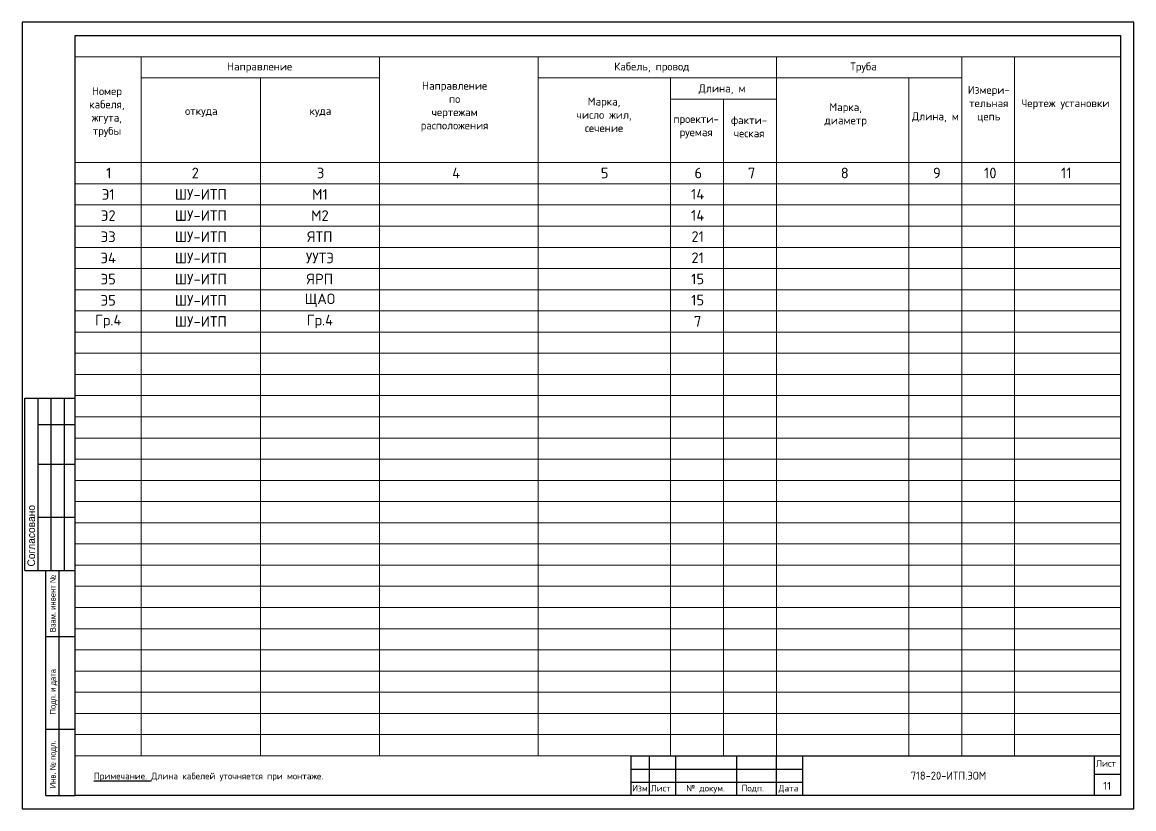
# Model space of a CAD drawing. Header units: millimetres. Extents: x 1606 to 7674, y 609 to 4159.
# Drawn here: x 5744.9 to 6164.9, y 1933.8 to 2230.8 of the extents above; entities that cross this region are included whole.
import ezdxf

# ---------------------------------------------------------------- set-up
doc = ezdxf.new("R2010")
doc.units = ezdxf.units.MM
doc.linetypes.add('K5LT_BASIC', pattern=[0])
doc.layers.add('24VDC', color=7, linetype='Continuous')
doc.layers.add('Штамп', color=7, linetype='Continuous')
doc.layers.add('Рамка', color=7, linetype='Continuous', lineweight=50)
doc.styles.add('isoupeur', font='isocpeur.ttf', dxfattribs={"oblique": 15})

msp = doc.modelspace()

# ---------------------------------------------------------------- linework, layer by layer
at = {"color": 7, "linetype": 'K5LT_BASIC', "lineweight": 25}
for p, q in [((5974.88909, 1953.8238), (6159.88909, 1953.8238)), ((6149.88909, 1953.8238), (6149.88909, 1938.8238)), ((5974.88909, 1948.8238), (6039.88909, 1948.8238)), ((6149.88909, 1946.8238), (6159.88909, 1946.8238)), ((5974.88909, 1943.8238), (5981.88909, 1943.8238)), ((5981.88909, 1943.8238), (5991.88909, 1943.8238)), ((5991.88909, 1943.8238), (6014.88909, 1943.8238)), ((6014.88909, 1943.8238), (6029.88909, 1943.8238)), ((6029.88909, 1943.8238), (6039.88909, 1943.8238))]:
    msp.add_line(p, q, dxfattribs=at)
at = {"layer": '24VDC', "color": 1, "lineweight": 20}
for p, q in [((5764.88909, 2225.8238), (5789.88909, 2225.8238)), ((5764.88909, 2225.8238), (5764.88909, 2185.8238)), ((5789.88909, 2225.8238), (5834.88909, 2225.8238)), ((5834.88909, 2225.8238), (5879.88909, 2225.8238)), ((5879.88909, 2225.8238), (5939.88909, 2225.8238)), ((5939.88909, 2225.8238), (5989.88909, 2225.8238)), ((5989.88909, 2225.8238), (6009.88909, 2225.8238)), ((6009.88909, 2225.8238), (6029.88909, 2225.8238)), ((6029.88909, 2225.8238), (6079.88909, 2225.8238)), ((6079.88909, 2225.8238), (6099.88909, 2225.8238)), ((6099.88909, 2225.8238), (6119.88909, 2225.8238)), ((6119.88909, 2225.8238), (6159.88909, 2225.8238)), ((6159.88909, 2225.8238), (6159.88909, 2185.8238)), ((5764.86953, 2217.82386), (6159.86953, 2217.82386)), ((5789.86953, 2217.82386), (5789.86953, 1953.82386)), ((5879.86953, 2217.82386), (5879.86953, 1953.82386)), ((5939.86953, 2217.82386), (5939.86953, 1953.82386)), ((6029.86953, 2217.82386), (6029.86953, 1953.82386)), ((6099.86953, 2217.82386), (6099.86953, 1953.82386)), ((6119.86953, 2217.82386), (6119.86953, 1953.82386)), ((5789.86953, 2209.82386), (5879.86953, 2209.82386)), ((5834.86953, 2209.82386), (5834.86953, 1953.82386)), ((5939.86953, 2209.82386), (6099.86953, 2209.82386)), ((5989.86953, 2209.82386), (5989.86953, 1953.82386)), ((6079.86953, 2209.82386), (6079.86953, 1953.82386)), ((5989.86953, 2201.82386), (6029.86953, 2201.82386)), ((6009.86953, 2201.82386), (6009.86953, 1953.82386)), ((5764.86953, 2177.82386), (6159.86953, 2177.82386)), ((5764.86953, 2169.82386), (6159.86953, 2169.82386)), ((5764.86953, 2161.82386), (6159.86953, 2161.82386)), ((5764.86953, 2153.82386), (6159.86953, 2153.82386)), ((5764.86953, 2145.82386), (6159.86953, 2145.82386)), ((5764.86953, 2137.82386), (6159.86953, 2137.82386)), ((5764.86953, 2129.82386), (6159.86953, 2129.82386)), ((5764.86953, 2121.82386), (6159.86953, 2121.82386)), ((5764.86953, 2113.82386), (6159.86953, 2113.82386)), ((5764.86953, 2105.82386), (6159.86953, 2105.82386)), ((5764.86953, 2097.82386), (6159.86953, 2097.82386)), ((5764.86953, 2089.82386), (6159.86953, 2089.82386)), ((5764.86953, 2081.82386), (6159.86953, 2081.82386)), ((5764.86953, 2073.82386), (6159.86953, 2073.82386)), ((5764.86953, 2065.82386), (6159.86953, 2065.82386)), ((5764.86953, 2057.82386), (6159.86953, 2057.82386)), ((5764.86953, 2049.82386), (6159.86953, 2049.82386)), ((5764.86953, 2041.82386), (6159.86953, 2041.82386)), ((5764.86953, 2033.82386), (6159.86953, 2033.82386)), ((5764.86953, 2025.82386), (6159.86953, 2025.82386)), ((5764.86953, 2017.82386), (6159.86953, 2017.82386)), ((5764.86953, 2009.82386), (6159.86953, 2009.82386)), ((5764.86953, 2001.82386), (6159.86953, 2001.82386)), ((5764.86953, 1993.82386), (6159.86953, 1993.82386)), ((5764.86953, 1985.82386), (6159.86953, 1985.82386)), ((5764.86953, 1977.82386), (6159.86953, 1977.82386)), ((5764.86953, 1969.82386), (6159.86953, 1969.82386)), ((5764.86953, 1961.82386), (6159.86953, 1961.82386)), ((5764.86953, 1953.82386), (6159.86953, 1953.82386))]:
    msp.add_line(p, q, dxfattribs=at)
at = {"layer": 'Рамка', "color": 7, "linetype": 'K5LT_BASIC', "lineweight": 25}
for p, q in [((5745.8574, 2023.8238), (5745.8574, 2088.8238)), ((5745.8574, 2088.8238), (5764.88909, 2088.8238)), ((5750.8574, 2023.8238), (5750.8574, 2088.8238)), ((5755.8574, 2023.8238), (5755.8574, 2088.8238)), ((5760.8574, 2023.8238), (5760.8574, 2088.8238)), ((5764.88909, 2078.8238), (5750.8574, 2078.8238)), ((5764.88909, 2063.8238), (5750.8574, 2063.8238)), ((5764.88909, 2043.8238), (5750.8574, 2043.8238)), ((5745.8574, 2023.8238), (5764.88909, 2023.8238)), ((5753.8574, 2023.8238), (5764.88909, 2023.8238)), ((5753.8574, 1938.8238), (5753.8574, 2023.8238)), ((5758.8574, 1938.8238), (5758.8574, 2023.8238)), ((5753.8574, 1998.8238), (5764.88909, 1998.8238)), ((5753.8574, 1963.8238), (5764.88909, 1963.8238)), ((5753.8574, 1938.8238), (5764.88909, 1938.8238))]:
    msp.add_line(p, q, dxfattribs=at)
at = {"layer": 'Рамка', "color": 7, "lineweight": 25, "ltscale": 100}
for points in [[(5744.88909, 1933.8238), (6164.88909, 1933.8238), (6164.88909, 2230.8238), (5744.88909, 2230.8238), (5744.88909, 1933.8238)], [(5764.88909, 1938.8238), (5764.88909, 2225.8238), (6159.88909, 2225.8238), (6159.88909, 1938.8238), (5764.88909, 1938.8238)]]:
    msp.add_lwpolyline(points, dxfattribs=at)
at = {"layer": 'Штамп', "color": 7, "linetype": 'K5LT_BASIC'}
for p, q in [((5974.88909, 1953.8238), (5974.88909, 1938.8238)), ((5981.88909, 1938.8238), (5981.88909, 1953.8238)), ((5991.88909, 1938.8238), (5991.88909, 1953.8238)), ((6014.88909, 1938.8238), (6014.88909, 1953.8238)), ((6029.88909, 1938.8238), (6029.88909, 1953.8238)), ((6039.88909, 1938.8238), (6039.88909, 1953.8238))]:
    msp.add_line(p, q, dxfattribs=at)

# ---------------------------------------------------------------- texts
at = {"color": 7, "linetype": 'K5LT_BASIC', "lineweight": 25}
for s, insert, char_height, width, attachment_point in [('{\\fISOCPEUR|b0|i0|c204|p34;Э1}', (5777.36953, 2165.82386), 4, 25, 5), ('{\\fISOCPEUR|b0|i0|c204|p34;ШУ-ИТП}', (5812.36953, 2165.82386), 4, 45, 5), ('{\\fISOCPEUR|b0|i0|c204|p34;М1}', (5857.35975, 2165.82386), 4, 45.0195616, 5), ('{\\fISOCPEUR|b0|i0|c204|p34;Э\\fISOCPEUR|b0|i0|c0|p34;2}', (5777.36953, 2157.82386), 4, 25, 5), ('{\\fISOCPEUR|b0|i0|c204|p34;ШУ-ИТП}', (5812.36953, 2157.82386), 4, 45, 5), ('{\\fISOCPEUR|b0|i0|c204|p34;М\\fISOCPEUR|b0|i0|c0|p34;2}', (5857.35975, 2157.82386), 4, 45.0195616, 5), ('{\\fISOCPEUR|b0|i0|c204|p34;Э\\fISOCPEUR|b0|i0|c0|p34;3}', (5777.36953, 2149.82386), 4, 25, 5), ('{\\fISOCPEUR|b0|i0|c204|p34;ШУ-ИТП}', (5812.36953, 2149.82386), 4, 45, 5), ('{\\fISOCPEUR|b0|i0|c204|p34;ЯТП}', (5857.35975, 2149.82386), 4, 45.0195616, 5), ('{\\fISOCPEUR|b0|i0|c204|p34;Э\\fISOCPEUR|b0|i0|c0|p34;4}', (5777.36953, 2141.82386), 4, 25, 5), ('{\\fISOCPEUR|b0|i0|c204|p34;ШУ-ИТП}', (5812.36953, 2141.82386), 4, 45, 5), ('{\\fISOCPEUR|b0|i0|c204|p34;УУТЭ}', (5857.35975, 2141.82386), 4, 45.0195616, 5), ('{\\fISOCPEUR|b0|i0|c204|p34;Э\\fISOCPEUR|b0|i0|c0|p34;5}', (5777.36953, 2133.82386), 4, 25, 5), ('{\\fISOCPEUR|b0|i0|c204|p34;ШУ-ИТП}', (5812.36953, 2133.82386), 4, 45, 5), ('{\\fISOCPEUR|b0|i0|c204|p34;ЯРП}', (5857.35975, 2133.82386), 4, 45.0195616, 5), ('{\\fISOCPEUR|b0|i0|c204|p34;Э\\fISOCPEUR|b0|i0|c0|p34;5}', (5777.36953, 2125.82386), 4, 25, 5), ('{\\fISOCPEUR|b0|i0|c204|p34;ШУ-ИТП}', (5812.36953, 2125.82386), 4, 45, 5), ('{\\fISOCPEUR|b0|i0|c204|p34;ЩАО}', (5857.35975, 2125.82386), 4, 45.0195616, 5), ('{\\fISOCPEUR|b0|i0|c204|p34;Гр.4}', (5777.36953, 2117.82386), 4, 25, 5), ('{\\fISOCPEUR|b0|i0|c204|p34;ШУ-ИТП}', (5812.36953, 2117.82386), 4, 45, 5), ('{\\fISOCPEUR|b0|i0|c204|p34;Гр.4}', (5857.35975, 2117.82386), 4, 45.0195616, 5), ('{\\fISOCPEUR|b0|i0|c204|p34;Лист}', (6150.64493, 1952.22521), 2.5, 12.9146, 1), ('{\\fISOCPEUR|b0|i0|c204|p34;Изм.}', (5975.36247, 1942.84393), 2.5, 9.4325, 1), ('{\\fISOCPEUR|b0|i0|c204|p34;Лист}', (5982.36247, 1942.84393), 2.5, 9.4325, 1), ('{\\fISOCPEUR|b0|i0|c204|p34;№ докум.}', (5995.80071, 1942.84393), 2.5, 16.1195665, 1), ('{\\fISOCPEUR|b0|i0|c204|p34;Подп.}', (6016.68423, 1942.84393), 2.5, 9.4325, 1), ('{\\fISOCPEUR|b0|i0|c204|p34;Дата}', (6030.65495, 1942.84393), 2.5, 9.4325, 1), ('{\\fISOCPEUR|b0|i0|c0|p34;1\\fISOCPEUR|b0|i0|c204|p34;1}', (6154.83166, 1942.47384), 3, 12.9146, 5)]:
    msp.add_mtext(s, dxfattribs=dict(at, insert=insert, char_height=char_height, width=width, attachment_point=attachment_point))
at = {"layer": '24VDC', "color": 7, "lineweight": 0, "ltscale": 100, "char_height": 4, "width": 14.2697246, "attachment_point": 2, "style": 'isoupeur'}
for s, insert in [('{\\Q0;14}', (6000.10137, 2159.89586)), ('{\\Q0;21}', (6000.10137, 2151.89586)), ('{\\Q0;21}', (6000.10137, 2143.89586)), ('{\\Q0;15}', (6000.10137, 2135.89586)), ('{\\Q0;15}', (6000.10137, 2127.89586)), ('{\\Q0;7}', (6000.10137, 2119.89586))]:
    msp.add_mtext(s, dxfattribs=dict(at, insert=insert))
at = {"layer": '24VDC', "insert": (6094.88909, 1946.3238), "char_height": 3, "width": 110, "attachment_point": 5}
msp.add_mtext('{\\fISOCPEUR|b0|i0|c204|p34;\\W0.957;\\C3;718-20-ИТП.ЭОМ}', dxfattribs=at)
at = {"layer": 'Рамка', "color": 7, "lineweight": 25, "ltscale": 100, "style": 'isoupeur'}
for s, insert, char_height, width, attachment_point in [('{\\Q0;Направление}', (5834.57229, 2213.70692), 3, 14.2697246, 5), ('{\\Q0;Кабель, провод}', (5982.76531, 2213.70692), 3, 58.8370182, 5), ('{\\Q0;Труба}', (6062.76531, 2213.70692), 3, 58.8370182, 5), ('{\\Q0;Номер кабеля, жгута, трубы}', (5776.87519, 2196.90267), 3, 14.2697246, 5), ('{\\Q0;Направление по чертежам расположения}', (5908.25866, 2198.95351), 3, 22.4722334, 5), ('{\\Q0;Длина, м}', (6009.34447, 2205.49824), 3, 58.8370182, 5), ('{\\Q0;Измери-\\Pтельная\\Pцепь}', (6110.09021, 2199.85995), 3, 58.8370182, 5), ('{\\Q0;Марка, число жил, сечение}', (5964.73544, 2195.87559), 3, 22.4722334, 5), ('{\\Q0;Чертеж установки}', (6139.09088, 2199.85995), 3, 58.8370182, 5), ('{\\Q0;откуда}', (5812.56011, 2196.90267), 3, 14.2697246, 5), ('{\\Q0;куда}', (5857.56011, 2196.90267), 3, 14.2697246, 5), ('{\\Q0;Марка, диаметр}', (6056.02333, 2195.87559), 3, 22.4722334, 5), ('{\\Q0;Длина, м}', (6089.91781, 2194.9346), 3, 58.8370182, 5), ('{\\Q0;проекти-\\Pруемая}', (5999.534, 2191.3814), 3, 19.1815874, 5), ('{\\Q0;факти-\\Pческая}', (6019.534, 2191.3814), 3, 19.1815874, 5), ('{\\Q0;\\LПримечание.\\l Длина кабелей уточняется при монтаже.}', (5771.97496, 1947.41973), 2.5, 136.6327574, 1)]:
    msp.add_mtext(s, dxfattribs=dict(at, insert=insert, char_height=char_height, width=width, attachment_point=attachment_point))
at = {"layer": 'Рамка', "color": 3, "lineweight": 25, "ltscale": 100, "char_height": 4, "width": 14.2697246, "attachment_point": 1, "style": 'isoupeur'}
for s, insert in [('\\pxi2.4907;{\\Q0;1}', (5766.62191, 2175.89586)), ('\\pxi2.4907;{\\Q0;2}', (5798.95258, 2175.89586)), ('\\pxi2.4907;{\\Q0;3}', (5846.25845, 2175.89586)), ('\\pxi2.4907;{\\Q0;4}', (5897.39556, 2175.89586)), ('\\pxi2.4907;{\\Q0;5}', (5953.54048, 2175.89586)), ('\\pxi2.4907;{\\Q0;6}', (5988.93114, 2175.89586)), ('\\pxi2.4907;{\\Q0;7}', (6009.11415, 2175.89586)), ('\\pxi2.4907;{\\Q0;8}', (6044.20963, 2175.89586)), ('\\pxi2.4907;{\\Q0;9}', (6079.05117, 2175.89586)), ('\\pxi2.4907;{\\Q0;10}', (6098.33297, 2175.89586)), ('\\pxi2.4907;{\\Q0;11}', (6127.42832, 2175.89586))]:
    msp.add_mtext(s, dxfattribs=dict(at, insert=insert))
at = {"layer": 'Рамка', "color": 7, "lineweight": 0, "ltscale": 100, "insert": (6000.10137, 2167.89586), "char_height": 4, "width": 14.2697246, "attachment_point": 2, "style": 'isoupeur'}
msp.add_mtext('{\\Q0;14}', dxfattribs=at)
at = {"layer": 'Рамка', "color": 7, "linetype": 'K5LT_BASIC', "lineweight": 25, "rotation": 90}
for s, insert, char_height, width, attachment_point in [('{\\Q0;Согласовано}', (5748.30399, 2036.91112), 2.88, 26.1746478, 5), ('{\\Q0;Взам. инвент №}', (5755.37216, 2000.50103), 2.16, 62.9489075, 1), ('{\\Q0;Подп. и дата}', (5755.37216, 1969.41458), 2.16, 62.9489075, 1), ('{\\Q0;Инв. № подл.}', (5755.37216, 1941.52478), 2.16, 62.9489075, 1)]:
    msp.add_mtext(s, dxfattribs=dict(at, insert=insert, char_height=char_height, width=width, attachment_point=attachment_point))

doc.saveas('drawing.dxf')
